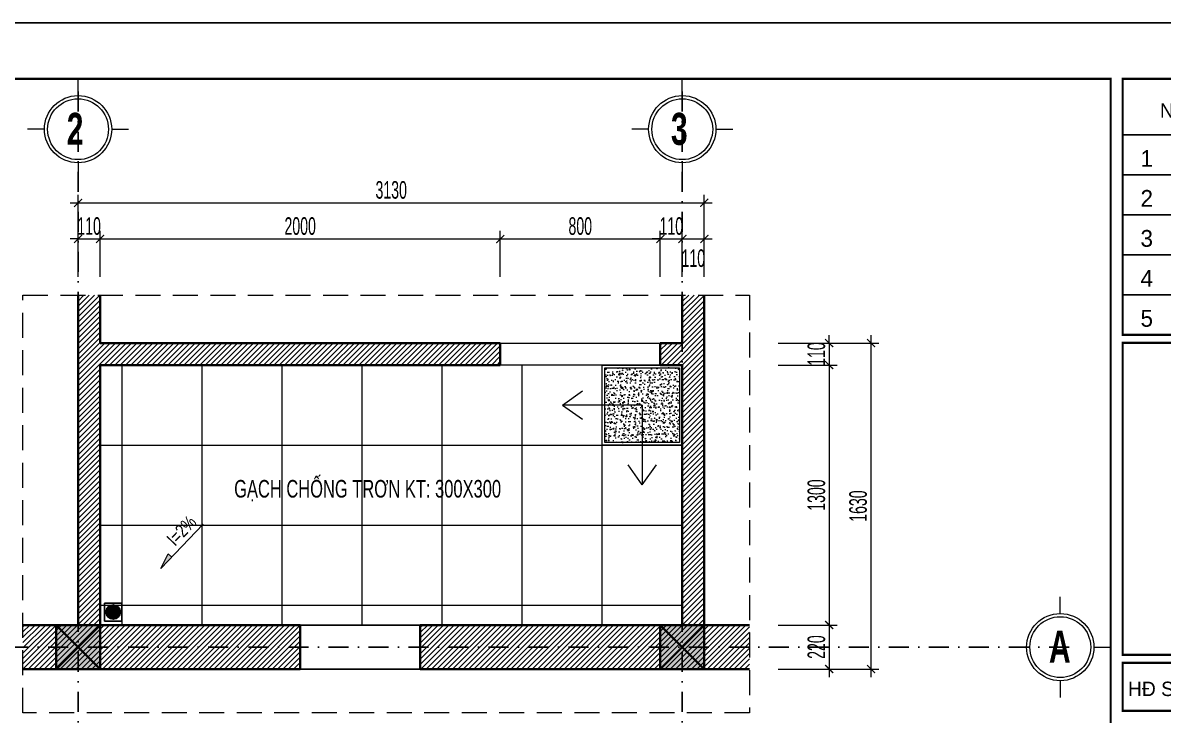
# Model space of a CAD drawing. Header units: inches. Extents: x 274208 to 641690, y -81912 to 129129.
# Drawn here: x 436277 to 441977, y -6472 to -3010 of the extents above; entities that cross this region are included whole.
import ezdxf
from ezdxf.enums import TextEntityAlignment as Align

# ---------------------------------------------------------------- set-up
doc = ezdxf.new("R2010")
doc.units = ezdxf.units.IN
doc.header["$MEASUREMENT"] = 0
doc.header["$PDMODE"] = 3
for name, pattern in [('$1$HIDDEN', [0.375, 0.25, -0.125]), ('DASHDOT', [1, 0.5, -0.25, 0, -0.25]), ('HIDDEN', [0.375, 0.25, -0.125])]:
    doc.linetypes.add(name, pattern=pattern)
for name, color, linetype, lineweight in [('01.Cut', 255, 'Continuous', 35), ('03.Manh', 251, 'Continuous', 13), ('05.Text', 253, 'Continuous', 18), ('06.betong', 2, 'Continuous', 35), ('08.Dim', 156, 'Continuous', 15), ('09.Hatch', 250, 'Continuous', 5), ('11.Khung bo', 32, 'Continuous', 50), ('12.Khung', 36, 'Continuous', 25), ('KH', 143, 'Continuous', 9)]:
    doc.layers.add(name, color=color, linetype=linetype, lineweight=lineweight)
for name, color, linetype in [('HACH', 250, 'Continuous'), ('NET VUA', 143, 'Continuous'), ('text', 7, 'Continuous'), ('TRUC', 250, 'DASHDOT')]:
    doc.layers.add(name, color=color, linetype=linetype)
doc.layers.add('Tpl_Bound', color=1, linetype='Continuous', plot=False)
doc.styles.add('AVANT', font='')
doc.styles.add('AVANTHB', font='')
doc.styles.add('Chuthich', font='', dxfattribs={"width": 0.8})
doc.styles.add('TT5_Text Dim', font='hoatbif.shx', dxfattribs={"width": 0.6})
doc.styles.add('VnAvantH', font='')
doc.styles.get('AVANT').set_extended_font_data('.VnAvant')
doc.styles.get('AVANTHB').set_extended_font_data('.VnAvantH', bold=True)
doc.styles.get('Chuthich').set_extended_font_data('.VnAvantH')
doc.styles.get('VnAvantH').set_extended_font_data('.VnAvantH')
doc.dimstyles.new('TT5_Dim 1-40', dxfattribs={"dimscale": 40, "dimtxt": 2.2, "dimasz": 1, "dimexe": 1, "dimexo": 0.5, "dimgap": 0.5, "dimtad": 1, "dimdec": 0, "dimzin": 0, "dimdsep": 46, "dimtxsty": 'TT5_Text Dim', "dimblk": 'ARCHTICK', "dimcen": 0, "dimdle": 1, "dimclrd": 256, "dimclre": 256, "dimclrt": 1, "dimadec": 0, "dimazin": 0, "dimtfac": 0.015, "dimtdec": 0, "dimtix": 1, "dimtmove": 2, "dimatfit": 3, "dimldrblk": 'DOT', "dimfxl": 1, "dimtolj": 1, "dimtzin": 0, "dimlwd": -1, "dimlwe": -1, "dimarcsym": 1})

# ---------------------------------------------------------------- blocks, each defined once
blk = doc.blocks.new('100')
at = {"layer": '11.Khung bo', "const_width": 26.7}
for points in [[(1860913, -945240), (1860913, -916940), (1896063, -916940), (1896063, -945240)], [(1896213, -920140), (1896213, -916940), (1901213, -916940), (1901213, -920140)], [(1896213, -924140), (1901213, -924140), (1901213, -920240), (1896213, -920240)], [(1896213, -924840), (1901213, -924840), (1901213, -924240), (1896213, -924240)]]:
    blk.add_lwpolyline(points, close=True, dxfattribs=at)
at = {"layer": '12.Khung'}
for p, q in [((1896213, -917640), (1901213, -917640)), ((1896213, -918140), (1901213, -918140)), ((1896213, -918640), (1901213, -918640)), ((1896213, -919140), (1901213, -919140)), ((1896213, -919640), (1901213, -919640))]:
    blk.add_line(p, q, dxfattribs=at)
at = {"layer": '12.Khung', "color": 1}
blk.add_lwpolyline([(1901579, -945940), (1901579, -916240), (1859580, -916240), (1859580, -945940)], close=True, dxfattribs=at)
at = {"layer": '05.Text', "style": 'VnAvantH'}
for s, p in [('Néi dung ®iÒu chØnh lÇn thø ...', (1898713, -917329)), ('H§ sè .../2019/H§-TVTK ngµy ', (1898057, -924540))]:
    blk.add_text(s, height=180, dxfattribs=at).set_placement(p, align=Align.MIDDLE)
at = {"layer": '05.Text', "style": 'AVANT'}
for s, p in [('1', (1896513, -918040)), ('2', (1896513, -918540)), ('3', (1896513, -919040)), ('4', (1896513, -919540)), ('5', (1896513, -920040))]:
    blk.add_text(s, height=210, dxfattribs=at).set_placement(p, align=Align.CENTER)
blk = doc.blocks.new('\xad3yjrtuktyl')
at = {"layer": '06.betong'}
blk.add_hatch(color=0, dxfattribs=at).paths.add_polyline_path([(-110, -110), (110, -110), (110, 110), (-110, 110)])
at = {"layer": '06.betong', "color": 0}
for p, q in [((-110, 110), (110, -110)), ((-110, -110), (110, 110))]:
    blk.add_line(p, q, dxfattribs=at)
blk.add_lwpolyline([(-110, -110), (110, -110), (110, 110), (-110, 110)], close=True, dxfattribs=at)
blk = doc.blocks.new('WH1')
h = blk.add_hatch()
h.set_pattern_fill('HONEY', color=250, angle=-180, style=0)
h.set_pattern_definition([(180, (28744.471, 7941.3756), (-4.7625, -2.74963), [3.175, -6.35]), (300, (28744.471, 7941.3756), (4.76249943, -2.74963099), [3.175, -6.35]), (240, (28744.471, 7941.3756), (-5.7e-07, -5.49926099), [-6.35, 3.175])])
h.paths.add_polyline_path([(120.3, 70.5, 1), (23, 70.5, 1)])
for p, q in [((0, 0), (0, 141)), ((0, 141), (146, 141)), ((146, 141), (146, 0)), ((146, 0), (0, 0))]:
    blk.add_line(p, q)
blk.add_circle((71.6, 70.5), 58.6)
at = {"color": 8}
blk.add_circle((71.6, 70.5), 48.6, dxfattribs=at)
blk = doc.blocks.new('_ARCHTICK')
at = {"color": 0, "linetype": 'ByBlock', "const_width": 0.15}
blk.add_lwpolyline([(-0.5, -0.5), (0.5, 0.5)], dxfattribs=at)
blk = doc.blocks.new('*D1104')
at = {"layer": '08.Dim', "transparency": 16777216}
for p, q in [((436553.3, -4091.1), (436513.3, -4091.1)), ((436553.3, -4280.7), (436553.3, -4051.1)), ((436553.3, -4091.1), (436663.3, -4091.1)), ((436663.3, -4280.7), (436663.3, -4051.1)), ((436663.3, -4091.1), (436703.3, -4091.1))]:
    blk.add_line(p, q, dxfattribs=at)
at = {"layer": 'Defpoints', "color": 0, "transparency": 16777216}
for p in [(436663.3, -4091.1), (436553.3, -4300.7), (436663.3, -4300.7)]:
    blk.add_point(p, dxfattribs=at)
at = {"layer": '08.Dim', "transparency": 16777216, "xscale": 40, "yscale": 40, "zscale": 40}
blk.add_blockref('_ARCHTICK', (436553.3, -4091.1), dxfattribs=at)
at = {"layer": '08.Dim', "transparency": 16777216, "xscale": 40, "yscale": 40, "zscale": 40, "rotation": 180}
blk.add_blockref('_ARCHTICK', (436663.3, -4091.1), dxfattribs=at)
at = {"layer": '08.Dim', "color": 1, "transparency": 16777216, "insert": (436608.3, -4027.1), "char_height": 88, "attachment_point": 5, "style": 'TT5_Text Dim'}
blk.add_mtext('\\A1;110', dxfattribs=at)
blk = doc.blocks.new('_DOT')
at = {"color": 1, "linetype": 'ByBlock'}
blk.add_line((-0.5, 0), (-1, 0), dxfattribs=at)
at = {"color": 1, "linetype": 'ByBlock', "const_width": 0.5}
blk.add_lwpolyline([(-0.25, 0, 1), (0.25, 0, 1)], format="xyb", close=True, dxfattribs=at)
blk = doc.blocks.new('*D1105')
at = {"layer": '08.Dim', "transparency": 16777216}
for p, q in [((436623.3, -4091.1), (438703.3, -4091.1)), ((436663.3, -4280.7), (436663.3, -4051.1)), ((438663.3, -4280.7), (438663.3, -4051.1))]:
    blk.add_line(p, q, dxfattribs=at)
at = {"layer": 'Defpoints', "color": 0, "transparency": 16777216}
for p in [(438663.3, -4091.1), (436663.3, -4300.7), (438663.3, -4300.7)]:
    blk.add_point(p, dxfattribs=at)
at = {"layer": '08.Dim', "transparency": 16777216, "xscale": 40, "yscale": 40, "zscale": 40, "rotation": 180}
blk.add_blockref('_ARCHTICK', (436663.3, -4091.1), dxfattribs=at)
at = {"layer": '08.Dim', "transparency": 16777216, "xscale": 40, "yscale": 40, "zscale": 40}
blk.add_blockref('_ARCHTICK', (438663.3, -4091.1), dxfattribs=at)
at = {"layer": '08.Dim', "color": 1, "transparency": 16777216, "insert": (437663.3, -4027.1), "char_height": 88, "attachment_point": 5, "style": 'TT5_Text Dim'}
blk.add_mtext('\\A1;2000', dxfattribs=at)
blk = doc.blocks.new('*D1106')
at = {"layer": '08.Dim', "transparency": 16777216}
for p, q in [((438623.3, -4091.1), (439503.3, -4091.1)), ((438663.3, -4280.7), (438663.3, -4051.1)), ((439463.3, -4280.7), (439463.3, -4051.1))]:
    blk.add_line(p, q, dxfattribs=at)
at = {"layer": 'Defpoints', "color": 0, "transparency": 16777216}
for p in [(439463.3, -4091.1), (438663.3, -4300.7), (439463.3, -4300.7)]:
    blk.add_point(p, dxfattribs=at)
at = {"layer": '08.Dim', "transparency": 16777216, "xscale": 40, "yscale": 40, "zscale": 40, "rotation": 180}
blk.add_blockref('_ARCHTICK', (438663.3, -4091.1), dxfattribs=at)
at = {"layer": '08.Dim', "transparency": 16777216, "xscale": 40, "yscale": 40, "zscale": 40}
blk.add_blockref('_ARCHTICK', (439463.3, -4091.1), dxfattribs=at)
at = {"layer": '08.Dim', "color": 1, "transparency": 16777216, "insert": (439063.3, -4027.1), "char_height": 88, "attachment_point": 5, "style": 'TT5_Text Dim'}
blk.add_mtext('\\A1;800', dxfattribs=at)
blk = doc.blocks.new('*D1107')
at = {"layer": '08.Dim', "transparency": 16777216}
for p, q in [((439463.3, -4091.1), (439423.3, -4091.1)), ((439463.3, -4280.7), (439463.3, -4051.1)), ((439463.3, -4091.1), (439573.3, -4091.1)), ((439573.3, -4280.7), (439573.3, -4051.1)), ((439573.3, -4091.1), (439613.3, -4091.1))]:
    blk.add_line(p, q, dxfattribs=at)
at = {"layer": 'Defpoints', "color": 0, "transparency": 16777216}
for p in [(439573.3, -4091.1), (439463.3, -4300.7), (439573.3, -4300.7)]:
    blk.add_point(p, dxfattribs=at)
at = {"layer": '08.Dim', "transparency": 16777216, "xscale": 40, "yscale": 40, "zscale": 40}
blk.add_blockref('_ARCHTICK', (439463.3, -4091.1), dxfattribs=at)
at = {"layer": '08.Dim', "transparency": 16777216, "xscale": 40, "yscale": 40, "zscale": 40, "rotation": 180}
blk.add_blockref('_ARCHTICK', (439573.3, -4091.1), dxfattribs=at)
at = {"layer": '08.Dim', "color": 1, "transparency": 16777216, "insert": (439518.3, -4027.1), "char_height": 88, "attachment_point": 5, "style": 'TT5_Text Dim'}
blk.add_mtext('\\A1;110', dxfattribs=at)
blk = doc.blocks.new('*D1108')
at = {"layer": '08.Dim', "transparency": 16777216}
for p, q in [((439533.3, -4091.1), (439723.3, -4091.1)), ((439573.3, -4280.7), (439573.3, -4051.1)), ((439683.3, -4280.7), (439683.3, -4051.1))]:
    blk.add_line(p, q, dxfattribs=at)
at = {"layer": 'Defpoints', "color": 0, "transparency": 16777216}
for p in [(439683.3, -4091.1), (439573.3, -4300.7), (439683.3, -4300.7)]:
    blk.add_point(p, dxfattribs=at)
at = {"layer": '08.Dim', "transparency": 16777216, "xscale": 40, "yscale": 40, "zscale": 40, "rotation": 180}
blk.add_blockref('_ARCHTICK', (439573.3, -4091.1), dxfattribs=at)
at = {"layer": '08.Dim', "transparency": 16777216, "xscale": 40, "yscale": 40, "zscale": 40}
blk.add_blockref('_ARCHTICK', (439683.3, -4091.1), dxfattribs=at)
at = {"layer": '08.Dim', "color": 1, "transparency": 16777216, "insert": (439628.3, -4187.7), "char_height": 88, "attachment_point": 5, "style": 'TT5_Text Dim'}
blk.add_mtext('\\A1;110', dxfattribs=at)
blk = doc.blocks.new('*D1109')
at = {"layer": '08.Dim', "transparency": 16777216}
for p, q in [((436553.3, -4280.7), (436553.3, -3870.4)), ((439683.3, -4280.7), (439683.3, -3870.4)), ((436513.3, -3910.4), (439723.3, -3910.4))]:
    blk.add_line(p, q, dxfattribs=at)
at = {"layer": 'Defpoints', "color": 0, "transparency": 16777216}
for p in [(439683.3, -3910.4), (436553.3, -4300.7), (439683.3, -4300.7)]:
    blk.add_point(p, dxfattribs=at)
at = {"layer": '08.Dim', "transparency": 16777216, "xscale": 40, "yscale": 40, "zscale": 40, "rotation": 180}
blk.add_blockref('_ARCHTICK', (436553.3, -3910.4), dxfattribs=at)
at = {"layer": '08.Dim', "transparency": 16777216, "xscale": 40, "yscale": 40, "zscale": 40}
blk.add_blockref('_ARCHTICK', (439683.3, -3910.4), dxfattribs=at)
at = {"layer": '08.Dim', "color": 1, "transparency": 16777216, "insert": (438118.3, -3846.4), "char_height": 88, "attachment_point": 5, "style": 'TT5_Text Dim'}
blk.add_mtext('\\A1;3130', dxfattribs=at)
blk = doc.blocks.new('*D1103')
at = {"layer": '08.Dim', "transparency": 16777216}
for p, q in [((440053, -4611.7), (440347.6, -4611.7)), ((440307.6, -4611.7), (440307.6, -4571.7)), ((440307.6, -4611.7), (440307.6, -4721.7)), ((440053, -4721.7), (440347.6, -4721.7)), ((440307.6, -4721.7), (440307.6, -4761.7))]:
    blk.add_line(p, q, dxfattribs=at)
at = {"layer": 'Defpoints', "color": 0, "transparency": 16777216}
for p in [(440033, -4611.7), (440033, -4721.7), (440307.6, -4721.7)]:
    blk.add_point(p, dxfattribs=at)
at = {"layer": '08.Dim', "transparency": 16777216, "xscale": 40, "yscale": 40, "zscale": 40}
for p, rotation in [((440307.6, -4611.7), 270), ((440307.6, -4721.7), 90)]:
    blk.add_blockref('_ARCHTICK', p, dxfattribs=dict(at, rotation=rotation))
at = {"layer": '08.Dim', "color": 1, "transparency": 16777216, "insert": (440243.6, -4666.7), "char_height": 88, "attachment_point": 5, "rotation": 90, "style": 'TT5_Text Dim'}
blk.add_mtext('\\A1;110', dxfattribs=at)
blk = doc.blocks.new('*D1110')
at = {"layer": '08.Dim', "transparency": 16777216}
for p, q in [((440053, -4721.7), (440347.6, -4721.7)), ((440307.6, -4681.7), (440307.6, -6061.7)), ((440053, -6021.7), (440347.6, -6021.7))]:
    blk.add_line(p, q, dxfattribs=at)
at = {"layer": 'Defpoints', "color": 0, "transparency": 16777216}
for p in [(440033, -4721.7), (440033, -6021.7), (440307.6, -6021.7)]:
    blk.add_point(p, dxfattribs=at)
at = {"layer": '08.Dim', "transparency": 16777216, "xscale": 40, "yscale": 40, "zscale": 40}
for p, rotation in [((440307.6, -4721.7), 90), ((440307.6, -6021.7), 270)]:
    blk.add_blockref('_ARCHTICK', p, dxfattribs=dict(at, rotation=rotation))
at = {"layer": '08.Dim', "color": 1, "transparency": 16777216, "insert": (440243.6, -5371.7), "char_height": 88, "attachment_point": 5, "rotation": 90, "style": 'TT5_Text Dim'}
blk.add_mtext('\\A1;1300', dxfattribs=at)
blk = doc.blocks.new('*D1111')
at = {"layer": '08.Dim', "transparency": 16777216}
for p, q in [((440307.6, -5981.7), (440307.6, -6281.7)), ((440053, -6021.7), (440347.6, -6021.7)), ((440053, -6241.7), (440347.6, -6241.7))]:
    blk.add_line(p, q, dxfattribs=at)
at = {"layer": 'Defpoints', "color": 0, "transparency": 16777216}
for p in [(440033, -6021.7), (440033, -6241.7), (440307.6, -6241.7)]:
    blk.add_point(p, dxfattribs=at)
at = {"layer": '08.Dim', "transparency": 16777216, "xscale": 40, "yscale": 40, "zscale": 40}
for p, rotation in [((440307.6, -6021.7), 90), ((440307.6, -6241.7), 270)]:
    blk.add_blockref('_ARCHTICK', p, dxfattribs=dict(at, rotation=rotation))
at = {"layer": '08.Dim', "color": 1, "transparency": 16777216, "insert": (440243.6, -6131.7), "char_height": 88, "attachment_point": 5, "rotation": 90, "style": 'TT5_Text Dim'}
blk.add_mtext('\\A1;220', dxfattribs=at)
blk = doc.blocks.new('*D1112')
at = {"layer": '08.Dim', "transparency": 16777216}
for p, q in [((440053, -4611.7), (440556.2, -4611.7)), ((440516.2, -4571.7), (440516.2, -6281.7)), ((440053, -6241.7), (440556.2, -6241.7))]:
    blk.add_line(p, q, dxfattribs=at)
at = {"layer": 'Defpoints', "color": 0, "transparency": 16777216}
for p in [(440033, -4611.7), (440033, -6241.7), (440516.2, -6241.7)]:
    blk.add_point(p, dxfattribs=at)
at = {"layer": '08.Dim', "transparency": 16777216, "xscale": 40, "yscale": 40, "zscale": 40}
for p, rotation in [((440516.2, -4611.7), 90), ((440516.2, -6241.7), 270)]:
    blk.add_blockref('_ARCHTICK', p, dxfattribs=dict(at, rotation=rotation))
at = {"layer": '08.Dim', "color": 1, "transparency": 16777216, "insert": (440452.2, -5426.7), "char_height": 88, "attachment_point": 5, "rotation": 90, "style": 'TT5_Text Dim'}
blk.add_mtext('\\A1;1630', dxfattribs=at)
blk = doc.blocks.new('jhgfyhtfhdfdf')
at = {"layer": '09.Hatch'}
h = blk.add_hatch(dxfattribs=at)
h.set_pattern_fill('AR-CONC', color=256, scale=10, double=1)
h.set_pattern_definition([(50, (-155818.35, 46424.25), (71.726018, -6.275213), [7.5, -82.5]), (355, (-155818.35, 46424.25), (-13.875133, 75.219213), [6, -66]), (100.451444, (-155812.375, 46423.73), (57.850885, 68.944), [6.37402, -70.11421]), (46.1842, (-155818.35, 46444.25), (106.724133, -16.55193), [11.25, -123.75]), (96.635635, (-155809.46, 46442.87), (93.466195, 97.41186), [9.561034, -105.171376]), (351.184164, (-155818.35, 46444.25), (93.466195, 97.41186), [9, -99]), (21, (-155808.35, 46439.25), (59.690705, -40.26189), [7.5, -82.5]), (326, (-155808.35, 46439.25), (24.331533, 72.515005), [6, -66]), (71.451445, (-155803.38, 46435.896), (84.022238, 32.253115), [6.37402, -70.11421]), (37.5, (-155818.352, 46424.25), (1.2159855, 33.2893854), [0, -65.2, 0, -67, 0, -66.25]), (7.5, (-155818.352, 46424.25), (26.306954, 39.441171), [0, -38.2, 0, -63.7, 0, -25.25]), (327.5, (-155840.652, 46424.25), (53.3822436, -2.255487), [0, -25, 0, -78, 0, -103.5]), (317.5, (-155850.65, 46424.25), (58.318617, 10.010498), [0, -32.5, 0, -51.8, 0, -73.5])])
h.paths.add_polyline_path([(-280, -280), (280, -280), (280, 280), (-280, 280)])
at = {"layer": '09.Hatch', "color": 1}
for p, q in [((0, 597.3), (-105.8, 448.6)), ((0, 0), (0, 597.3)), ((0, 597.3), (105.8, 448.6)), ((597.3, 0), (448.6, 105.8)), ((0, 0), (597.3, 0)), ((597.3, 0), (448.6, -105.8))]:
    blk.add_line(p, q, dxfattribs=at)
at = {"layer": '09.Hatch'}
blk.add_lwpolyline([(-300, -300), (300, -300), (300, 300), (-300, 300)], close=True, dxfattribs=at)
at = {"layer": '09.Hatch', "color": 1}
blk.add_lwpolyline([(-280, -280), (280, -280), (280, 280), (-280, 280)], close=True, dxfattribs=at)
blk = doc.blocks.new('doc')
at = {"layer": 'KH'}
blk.add_lwpolyline([(11, 0), (1134, 0), (845, 92), (845, 0)], dxfattribs=at)
blk.add_solid([(845, 92), (845, 0), (1134, 0)], dxfattribs=at)
at = {"layer": 'text', "style": 'Chuthich', "width": 0.8}
blk.add_attdef('I=0.5%', text='', height=220, dxfattribs=at).set_placement((355, 208), align=Align.MIDDLE_CENTER)
blk = doc.blocks.new('DANHTRUC')
for p, q in [((980383, -947347), (980383, -947137)), ((979963, -947767), (979753, -947767)), ((980803, -947767), (981013, -947767)), ((980383, -948187), (980383, -948397))]:
    blk.add_line(p, q)
for radius in [420, 380]:
    blk.add_circle((980383, -947767), radius)

msp = doc.modelspace()

# ---------------------------------------------------------------- hatches: boundary and pattern name
at = {"layer": '09.Hatch'}
h = msp.add_hatch(dxfattribs=at)
h.set_pattern_fill('ANSI31', color=256, scale=150, style=0)
h.set_pattern_definition([(45, (436277.513, -6241.698), (-13.25825, 13.25825), [])])
h.paths.add_polyline_path([(437663.3, -6021.7), (436663.3, -6021.7), (436663.3, -4721.7), (438663.3, -4721.7), (438663.3, -4611.7), (436663.3, -4611.7), (436663.3, -4372), (436553.3, -4372), (436553.3, -6021.7), (436277.5, -6021.7), (436277.5, -6241.7), (437663.3, -6241.7)])
h.paths.add_polyline_path([(439908.7, -6021.7), (439683.3, -6021.7), (439683.3, -4372), (439573.3, -4372), (439573.3, -4611.7), (439463.3, -4611.7), (439463.3, -4721.7), (439573.3, -4721.7), (439573.3, -6021.7), (438263.3, -6021.7), (438263.3, -6241.7), (439908.7, -6241.7)])
at = {"layer": '09.Hatch', "linetype": 'HIDDEN'}
h = msp.add_hatch(dxfattribs=at)
h.set_pattern_fill('NET', color=256, scale=3200, style=0)
h.set_pattern_definition([(0, (439173.3, -5121.7), (0, 400), []), (90, (439173.3, -5121.7), (-400, 2e-14), [])])
h.paths.add_polyline_path([(436663.3, -4721.7), (439573.3, -4721.7), (439573.3, -6021.7), (436663.3, -6021.7)])

# ---------------------------------------------------------------- linework, layer by layer
at = {"layer": '01.Cut'}
for p, q in [((436553.3, -4372), (436553.3, -6021.7)), ((436663.3, -4372), (436663.3, -4611.7)), ((439573.3, -4372), (439573.3, -4611.7)), ((439683.3, -4372), (439683.3, -6021.7)), ((436663.3, -4611.7), (438663.3, -4611.7)), ((438663.3, -4721.7), (438663.3, -4611.7)), ((439463.3, -4611.7), (439573.3, -4611.7)), ((439463.3, -4721.7), (439463.3, -4611.7)), ((436663.3, -4721.7), (436663.3, -6021.7)), ((436663.3, -4721.7), (438663.3, -4721.7)), ((439463.3, -4721.7), (439573.3, -4721.7)), ((439573.3, -4721.7), (439573.3, -6021.7)), ((436277.5, -6021.7), (436553.3, -6021.7)), ((436663.3, -6021.7), (437663.3, -6021.7)), ((437663.3, -6021.7), (437663.3, -6241.7)), ((438263.3, -6021.7), (439573.3, -6021.7)), ((438263.3, -6021.7), (438263.3, -6241.7)), ((439683.3, -6021.7), (439908.7, -6021.7))]:
    msp.add_line(p, q, dxfattribs=at)
for points in [[(436277.5, -6241.7), (437663.3, -6241.7)], [(438263.3, -6241.7), (439908.7, -6241.7)]]:
    msp.add_lwpolyline(points, dxfattribs=at)
at = {"layer": '03.Manh'}
msp.add_lwpolyline([(438663.3, -4611.7), (439463.3, -4611.7), (439463.3, -4721.7), (438663.3, -4721.7)], close=True, dxfattribs=at)
at = {"layer": '05.Text', "color": 6, "linetype": '$1$HIDDEN', "ltscale": 500}
msp.add_lwpolyline([(436277.5, -4372), (439908.7, -4372), (439908.7, -6459.8), (436277.5, -6459.8)], close=True, dxfattribs=at)
at = {"layer": 'NET VUA'}
msp.add_lwpolyline([(438263.3, -6241.7), (437663.3, -6241.7), (437663.3, -6021.7), (438263.3, -6021.7)], close=True, dxfattribs=at)
at = {"layer": 'Tpl_Bound', "color": 1}
msp.add_lwpolyline([(427121.3, -14890.2), (427121.3, -3010.3), (443921.2, -3010.3), (443921.2, -14890.2)], close=True, dxfattribs=at)
at = {"layer": 'TRUC', "ltscale": 200}
for p, q in [((436553.3, -7656.7), (436553.3, -3290.3)), ((439573.3, -7656.7), (439573.3, -3290.3)), ((434602.8, -6131.7), (441551, -6131.7))]:
    msp.add_line(p, q, dxfattribs=at)

# ---------------------------------------------------------------- block references
at = {"layer": '01.Cut'}
for p in [(436553.3, -6131.7), (439573.3, -6131.7)]:
    msp.add_blockref('\xad3yjrtuktyl', p, dxfattribs=at)
at = {"layer": '05.Text', "xscale": 0.4, "yscale": 0.4, "zscale": 0.4}
for name, p in [('100', (-316710.5, 363485.7)), ('DANHTRUC', (44399.9, 375564.3)), ('DANHTRUC', (47419.9, 375564.3)), ('DANHTRUC', (49309.2, 372974.9))]:
    msp.add_blockref(name, p, dxfattribs=at)
at = {"layer": '09.Hatch', "xscale": -0.6666666666666666, "yscale": 0.6666666666666666, "zscale": 0.6666666666666666, "rotation": 89.99999999999991}
msp.add_blockref('jhgfyhtfhdfdf', (439373.3, -4921.7), dxfattribs=at)
at = {"layer": 'HACH', "xscale": -0.6163566878531128, "yscale": 0.6163566878531128, "zscale": 0.6163566878531128, "rotation": 90}
msp.add_blockref('WH1', (436772.3, -5912.2), dxfattribs=at)
at = {"layer": 'text'}
ref = msp.add_blockref('doc', (437180.6, -5515.6), dxfattribs=dict(at, xscale=-0.2727272727264789, yscale=0.2727272727264788, zscale=0.2727272727264788, rotation=46.38763908150561))
ref.add_attrib('I=0.5%', 'i=2%', dxfattribs={"height": 66, "rotation": 46.3876, "style": 'Chuthich', "width": 0.8}).set_placement((437070.3, -5549.3), align=Align.MIDDLE_CENTER)

# ---------------------------------------------------------------- texts
at = {"layer": '05.Text', "width": 0.7}
for s, height, style, p in [('2', 160, 'AVANTHB', (436496.6, -3620.5)), ('3', 160, 'AVANTHB', (439516.6, -3620.5)), ('G¹CH CHèNG TR¥N KT: 300X300', 88, 'TT5_Text Dim', (437333.4, -5384.2)), ('a', 160, 'AVANTHB', (441405.9, -6209.8))]:
    msp.add_text(s, height=height, dxfattribs=dict(at, style=style)).set_placement(p)

# ---------------------------------------------------------------- dimensions: what is measured, and where the dimension line sits
at = {"layer": '08.Dim'}
for base, p1, p2, picture, middle in [((439683.3, -3910.4), (436553.3, -4300.7), (439683.3, -4300.7), '*D1109', (438118.3, -3846.4)), ((436663.3, -4091.1), (436553.3, -4300.7), (436663.3, -4300.7), '*D1104', (436608.3, -4027.1)), ((438663.3, -4091.1), (436663.3, -4300.7), (438663.3, -4300.7), '*D1105', (437663.3, -4027.1)), ((439463.3, -4091.1), (438663.3, -4300.7), (439463.3, -4300.7), '*D1106', (439063.3, -4027.1)), ((439573.3, -4091.1), (439463.3, -4300.7), (439573.3, -4300.7), '*D1107', (439518.3, -4027.1))]:
    dim = msp.add_linear_dim(base=base, p1=p1, p2=p2, dimstyle='TT5_Dim 1-40', dxfattribs=at)
    dim.commit()
    dim.dimension.update_dxf_attribs({"geometry": picture, "text_midpoint": middle})
dim = msp.add_linear_dim(base=(439683.3, -4091.1), p1=(439573.3, -4300.7), p2=(439683.3, -4300.7), dimstyle='TT5_Dim 1-40', dxfattribs=at)
dim.commit()
dim.dimension.update_dxf_attribs({"geometry": '*D1108', "text_midpoint": (439628.3, -4187.7), "dimtype": 160})
for base, p1, p2, picture, middle in [((440307.6, -4721.7), (440033, -4611.7), (440033, -4721.7), '*D1103', (440243.6, -4666.7)), ((440516.2, -6241.7), (440033, -4611.7), (440033, -6241.7), '*D1112', (440452.2, -5426.7)), ((440307.6, -6021.7), (440033, -4721.7), (440033, -6021.7), '*D1110', (440243.6, -5371.7)), ((440307.6, -6241.7), (440033, -6021.7), (440033, -6241.7), '*D1111', (440243.6, -6131.7))]:
    dim = msp.add_linear_dim(base=base, p1=p1, p2=p2, angle=90, dimstyle='TT5_Dim 1-40', dxfattribs=at)
    dim.commit()
    dim.dimension.update_dxf_attribs({"geometry": picture, "text_midpoint": middle})

doc.saveas('drawing.dxf')
